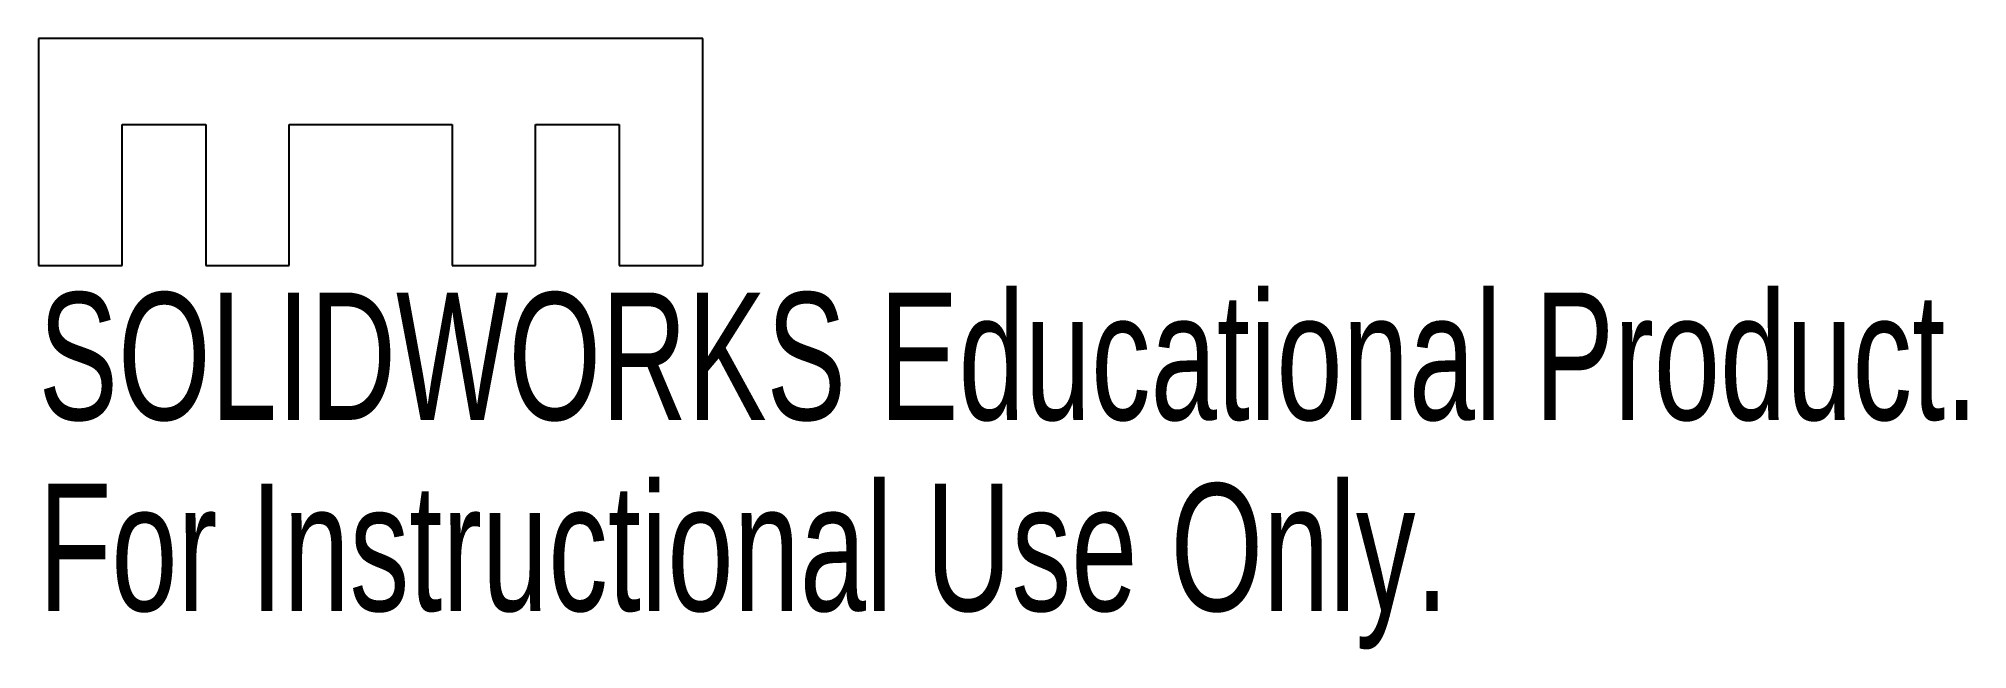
# Model space of a CAD drawing. Header units: millimetres. Extents: x 0 to 73.3, y -14.6 to 8.6.
import ezdxf

# ---------------------------------------------------------------- set-up
doc = ezdxf.new("R2010")
doc.units = ezdxf.units.MM
doc.styles.add('SLDTEXTSTYLE0', font='TXT', dxfattribs={"width": 0.7})

msp = doc.modelspace()

# ---------------------------------------------------------------- linework, layer by layer
at = {"color": 7, "linetype": 'Continuous', "lineweight": 25}
for p, q in [((25.231, 8.615), (0, 8.615)), ((0, 8.615), (0, 0)), ((25.231, 0), (25.231, 8.615)), ((3.175, 5.355), (6.35, 5.355)), ((3.175, 0), (3.175, 5.355)), ((6.35, 5.355), (6.35, 0)), ((9.525, 5.355), (15.706, 5.355)), ((9.525, 0), (9.525, 5.355)), ((15.706, 5.355), (15.706, 0)), ((18.881, 5.355), (22.056, 5.355)), ((18.881, 0), (18.881, 5.355)), ((22.056, 5.355), (22.056, 0)), ((0, 0), (3.175, 0)), ((6.35, 0), (9.525, 0)), ((15.706, 0), (18.881, 0)), ((22.056, 0), (25.231, 0))]:
    msp.add_line(p, q, dxfattribs=at)

# ---------------------------------------------------------------- texts
at = {"color": 7, "linetype": 'Continuous', "char_height": 4.83362, "attachment_point": 1, "style": 'SLDTEXTSTYLE0'}
for s, insert in [('SOLIDWORKS Educational Product.', (0, -1.02)), ('For Instructional Use Only.', (0, -8.27))]:
    msp.add_mtext(s, dxfattribs=dict(at, insert=insert))

doc.saveas('drawing.dxf')
